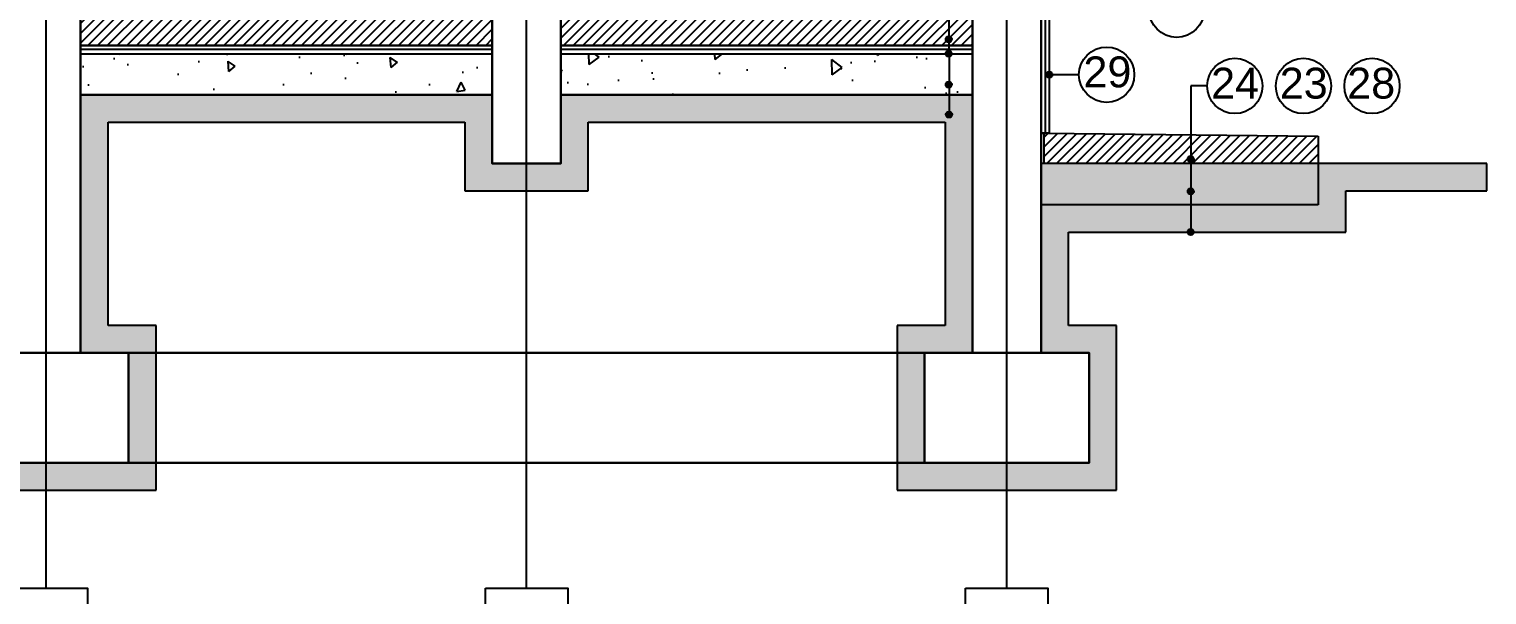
# Model space of a CAD drawing. Header units: millimetres. Extents: x 10453 to 58457, y -15634 to -5634.
# Drawn here: x 47082 to 47613, y -10544 to -10338 of the extents above; entities that cross this region are included whole.
import ezdxf

# ---------------------------------------------------------------- set-up
doc = ezdxf.new("R2010")
doc.units = ezdxf.units.MM
doc.header["$MEASUREMENT"] = 0
doc.styles.get("Standard").update_dxf_attribs({"font": 'arial.ttf', "height": 10})
pattern_1 = [(45, (32559.4508, -11650.7628), (-1.76776695, 1.76776695), [])]
pattern_2 = [(95, (32309.276, -13234.483), (27.5776, 23.140354), [3.75, -41.25]), (40, (32309.276, -13234.483), (-31.49961, 21.68841), [3, -33]), (145.4514, (32311.575, -13232.555), (-3.92197, 44.828764), [3.18701, -35.057106]), (91.1842, (32302.205, -13227.41), (43.58465, 31.88069), [5.625, -61.875]), (141.6356, (32305.84, -13224.755), (-1.39495, 67.48558), [4.78051, -52.58565]), (36.1842, (32302.205, -13227.41), (-1.395, 67.48558), [4.5, -49.5]), (66, (32307.51, -13225.644), (35.33858, 6.869124), [3.75, -41.25]), (11, (32307.51, -13225.644), (-17.03543, 34.24042), [3, -33]), (116.4514, (32310.454, -13225.072), (18.30318, 41.10953), [3.18701, -35.057106]), (82.5, (32309.276, -13234.483), (-11.339659, 12.199491), [0, -32.6, 0, -33.5, 0, -33.125]), (52.5, (32309.276, -13234.483), (-4.643647, 23.245472), [0, -19.1, 0, -31.85, 0, -12.625]), (12.5, (32301.392, -13242.367), (19.670908, 18.076038), [0, -12.5, 0, -39, 0, -51.75]), (2.5, (32297.857, -13245.903), (17.0795, 24.15799), [0, -16.25, 0, -25.9, 0, -36.75])]

msp = doc.modelspace()

# ---------------------------------------------------------------- hatches: boundary and pattern name
at = {"ltscale": 10}
h = msp.add_hatch(dxfattribs=at)
h.set_pattern_fill('ANSI31', color=256, scale=20, style=0)
h.set_pattern_definition(pattern_1)
h.paths.add_polyline_path([(47250.309, -10331.277), (47100.309, -10331.277), (47100.309, -10344.277), (47250.309, -10344.277)])
h.paths.add_polyline_path([(47425.309, -10331.277), (47275.309, -10331.277), (47275.309, -10344.277), (47425.309, -10344.277)])
for points in [[(47417.801, -10342.033, 1), (47415.548, -10342.033, 1)], [(47417.801, -10347.277, 1), (47415.548, -10347.277, 1)], [(47417.801, -10358.554, 1), (47415.548, -10358.554, 1)], [(47454.435, -10354.934, 1), (47452.183, -10354.934, 1)], [(47417.877, -10369.451, 1), (47415.625, -10369.451, 1)], [(47505.991, -10385.656, 1), (47503.739, -10385.656, 1)], [(47505.991, -10385.656, 1), (47503.739, -10385.656, 1)], [(47505.991, -10397.45, 1), (47503.739, -10397.45, 1)], [(47505.991, -10412.277, 1), (47503.739, -10412.277, 1)]]:
    msp.add_hatch(color=256, dxfattribs=at).paths.add_polyline_path(points)
h = msp.add_hatch(dxfattribs=at)
h.set_pattern_fill('AR-CONC', color=256, scale=5, angle=45, style=0)
h.set_pattern_definition(pattern_2)
h.paths.add_polyline_path([(46750.309, -10347.277), (47075.309, -10347.277), (47075.309, -10362.277), (46750.309, -10362.277)])
h.paths.add_polyline_path([(47100.309, -10347.277), (47250.309, -10347.277), (47250.309, -10362.277), (47100.309, -10362.277)])
h.paths.add_polyline_path([(47275.309, -10347.277), (47425.309, -10347.277), (47425.309, -10362.277), (47275.309, -10362.277)])
h = msp.add_hatch(dxfattribs=at)
h.set_pattern_fill('EARTH', color=256, scale=50, angle=45, style=0)
h.set_pattern_definition([(45, (32309.276, -13234.483), (2e-15, 17.67767), [12.5, -12.5]), (45, (32305.962, -13231.169), (2e-15, 17.67767), [12.5, -12.5]), (45, (32302.647, -13227.854), (2e-15, 17.67767), [12.5, -12.5]), (135, (32302.647, -13225.644), (-17.67767, 2e-15), [12.5, -12.5]), (135, (32305.962, -13222.33), (-17.67767, 2e-15), [12.5, -12.5]), (135, (32309.276, -13219.015), (-17.67767, 2e-15), [12.5, -12.5])])
h.paths.add_polyline_path([(46777.809, -10496.277), (46767.809, -10496.277), (46737.809, -10496.277), (46737.809, -10506.277), (46777.809, -10506.277)])
h.paths.add_polyline_path([(46777.809, -10456.277), (46767.809, -10456.277), (46767.809, -10496.277), (46777.809, -10496.277)])
h.paths.add_polyline_path([(46777.809, -10446.277), (46760.309, -10446.277), (46760.309, -10372.277), (46912.809, -10372.277), (46912.809, -10362.277), (46750.309, -10362.277), (46750.309, -10456.277), (46767.809, -10456.277), (46777.809, -10456.277)])
h.paths.add_polyline_path([(47075.309, -10362.277), (46912.809, -10362.277), (46912.809, -10372.277), (47065.309, -10372.277), (47065.309, -10446.277), (47047.809, -10446.277), (47047.809, -10456.277), (47057.809, -10456.277), (47075.309, -10456.277)])
h.paths.add_polyline_path([(47057.809, -10456.277), (47047.809, -10456.277), (47047.809, -10496.277), (47057.809, -10496.277)])
h.paths.add_polyline_path([(47087.809, -10496.277), (47057.809, -10496.277), (47047.809, -10496.277), (47047.809, -10506.277), (47087.809, -10506.277)])
h.paths.add_polyline_path([(47127.809, -10496.277), (47117.809, -10496.277), (47087.809, -10496.277), (47087.809, -10506.277), (47127.809, -10506.277)])
h.paths.add_polyline_path([(47127.809, -10456.277), (47117.809, -10456.277), (47117.809, -10496.277), (47127.809, -10496.277)])
h.paths.add_polyline_path([(47127.809, -10446.277), (47110.309, -10446.277), (47110.309, -10372.277), (47240.309, -10372.277), (47240.309, -10397.277), (47262.809, -10397.277), (47262.809, -10387.277), (47250.309, -10387.277), (47250.309, -10362.277), (47100.309, -10362.277), (47100.309, -10456.277), (47117.809, -10456.277), (47127.809, -10456.277)])
h.paths.add_polyline_path([(47285.309, -10372.277), (47415.309, -10372.277), (47415.309, -10446.277), (47397.809, -10446.277), (47397.809, -10456.277), (47407.809, -10456.277), (47425.309, -10456.277), (47425.309, -10362.277), (47416.744, -10362.277), (47416.75, -10368.325, -0.4144985), (47417.877, -10369.451, -1), (47415.625, -10369.451, -0.4139287), (47416.75, -10368.325), (47416.744, -10362.277), (47275.309, -10362.277), (47275.309, -10387.277), (47262.809, -10387.277), (47262.809, -10397.277), (47285.309, -10397.277)])
h.paths.add_polyline_path([(47407.809, -10456.277), (47397.809, -10456.277), (47397.809, -10496.277), (47407.809, -10496.277)])
h.paths.add_polyline_path([(47437.809, -10496.277), (47407.809, -10496.277), (47397.809, -10496.277), (47397.809, -10506.277), (47437.809, -10506.277)])
h.paths.add_polyline_path([(47477.809, -10446.277), (47460.309, -10446.277), (47460.309, -10412.277), (47503.739, -10412.277, -0.4142136), (47504.865, -10411.151), (47504.865, -10402.277), (47450.309, -10402.277), (47450.309, -10456.277), (47467.809, -10456.277), (47467.809, -10496.277), (47437.809, -10496.277), (47437.809, -10506.277), (47477.809, -10506.277)])
h.paths.add_polyline_path([(47561.309, -10397.277), (47612.742, -10397.277), (47612.742, -10387.277), (47551.309, -10387.277), (47551.309, -10402.277), (47504.865, -10402.277), (47504.865, -10411.151, -0.4142136), (47505.991, -10412.277), (47561.309, -10412.277)])
h = msp.add_hatch(dxfattribs=at)
h.set_pattern_fill('ANSI31', color=256, scale=20, style=0)
h.set_pattern_definition(pattern_1)
h.paths.add_polyline_path([(47551.309, -10377.277), (47451.309, -10376.277), (47451.309, -10387.277), (47551.309, -10387.277)])
h = msp.add_hatch(dxfattribs=at)
h.set_pattern_fill('AR-CONC', color=256, scale=5, angle=45, style=0)
h.set_pattern_definition(pattern_2)
h.paths.add_polyline_path([(46725.309, -10387.277), (46724.309, -10387.277), (46624.309, -10387.277), (46624.309, -10402.277), (46725.309, -10402.277)])
h.paths.add_polyline_path([(47504.865, -10387.277), (47451.309, -10387.277), (47450.309, -10387.277), (47450.309, -10402.277), (47504.865, -10402.277), (47504.865, -10398.576, -0.4142136), (47503.739, -10397.45, -0.4142136), (47504.865, -10396.324)])
h.paths.add_polyline_path([(47551.309, -10387.277), (47504.865, -10387.277), (47504.865, -10396.324, -0.4142136), (47505.991, -10397.45, -0.4142136), (47504.865, -10398.576), (47504.865, -10402.277), (47551.309, -10402.277)])

# ---------------------------------------------------------------- linework, layer by layer
at = {"color": 19, "ltscale": 2}
for p, q in [((47087.809, -10541.986), (47087.809, -9933.216)), ((47087.809, -10541.986), (47087.809, -9933.216)), ((47087.809, -10541.986), (47087.809, -9933.216)), ((47087.809, -10541.986), (47087.809, -9933.216)), ((47262.809, -10541.986), (47262.809, -9933.216)), ((47262.809, -10541.986), (47262.809, -9933.216)), ((47262.809, -10541.986), (47262.809, -9933.216)), ((47262.809, -10541.986), (47262.809, -9933.216)), ((47437.809, -10541.986), (47437.809, -9933.216)), ((47437.809, -10541.986), (47437.809, -9933.216)), ((47437.809, -10541.986), (47437.809, -9933.216)), ((47437.809, -10541.986), (47437.809, -9933.216))]:
    msp.add_line(p, q, dxfattribs=at)
at = {"ltscale": 10}
for p, q in [((47416.675, -10290.929), (47416.751, -10369.451)), ((47453.309, -10331.277), (47453.309, -10376.277)), ((47100.309, -10344.277), (47250.309, -10344.277)), ((47250.309, -10344.277), (47100.309, -10344.277)), ((47100.309, -10347.277), (47250.309, -10347.277)), ((47425.309, -10344.277), (47275.309, -10344.277)), ((47275.309, -10344.277), (47425.309, -10344.277)), ((47275.309, -10347.277), (47425.309, -10347.277)), ((47464.117, -10354.934), (47453.309, -10354.934)), ((47100.309, -10362.277), (47250.309, -10362.277)), ((47250.309, -10362.277), (47100.309, -10362.277)), ((47100.309, -10362.277), (47100.309, -10456.277)), ((47250.309, -10387.277), (47250.309, -10362.277)), ((47275.309, -10362.277), (47425.309, -10362.277)), ((47425.309, -10362.277), (47275.309, -10362.277)), ((47275.309, -10362.277), (47275.309, -10387.277)), ((47425.309, -10456.277), (47425.309, -10362.277)), ((47504.865, -10359.035), (47504.865, -10412.277)), ((47510.835, -10359.035), (47504.865, -10359.035)), ((47110.309, -10446.277), (47110.309, -10372.277)), ((47110.309, -10372.277), (47240.309, -10372.277)), ((47240.309, -10372.277), (47240.309, -10397.277)), ((47285.309, -10397.277), (47285.309, -10372.277)), ((47285.309, -10372.277), (47415.309, -10372.277)), ((47415.309, -10372.277), (47415.309, -10446.277)), ((47453.309, -10376.277), (47450.309, -10376.277)), ((47450.309, -10377.277), (47450.309, -10376.277)), ((47451.309, -10376.277), (47551.309, -10377.277)), ((47551.309, -10377.277), (47551.309, -10387.277)), ((47584.138, -10387.277), (47451.309, -10387.277)), ((47551.309, -10387.277), (47551.309, -10402.277)), ((47612.742, -10387.277), (47551.309, -10387.277)), ((47551.309, -10387.277), (47551.309, -10402.277)), ((47612.742, -10397.277), (47612.742, -10387.277)), ((47240.309, -10397.277), (47285.309, -10397.277)), ((47561.309, -10412.277), (47561.309, -10397.277)), ((47561.309, -10397.277), (47612.742, -10397.277)), ((47551.309, -10402.277), (47450.309, -10402.277)), ((47551.309, -10402.277), (47450.309, -10402.277)), ((47450.309, -10402.277), (47450.309, -10456.277)), ((47460.309, -10446.277), (47460.309, -10412.277)), ((47460.309, -10412.277), (47561.309, -10412.277)), ((47127.809, -10446.277), (47110.309, -10446.277)), ((47127.809, -10506.277), (47127.809, -10446.277)), ((47415.309, -10446.277), (47397.809, -10446.277)), ((47397.809, -10446.277), (47397.809, -10506.277)), ((47477.809, -10446.277), (47460.309, -10446.277)), ((47477.809, -10506.277), (47477.809, -10446.277)), ((47100.309, -10456.277), (47117.809, -10456.277)), ((47117.809, -10456.277), (47407.809, -10456.277)), ((47407.809, -10456.277), (47117.809, -10456.277)), ((47117.809, -10456.277), (47117.809, -10496.277)), ((47407.809, -10496.277), (47407.809, -10456.277)), ((47407.809, -10456.277), (47425.309, -10456.277)), ((47450.309, -10456.277), (47467.809, -10456.277)), ((47467.809, -10456.277), (47467.809, -10496.277)), ((47117.809, -10496.277), (47057.809, -10496.277)), ((47117.809, -10496.277), (47407.809, -10496.277)), ((47407.809, -10496.277), (47117.809, -10496.277)), ((47467.809, -10496.277), (47407.809, -10496.277)), ((47047.809, -10506.277), (47127.809, -10506.277)), ((47397.809, -10506.277), (47477.809, -10506.277))]:
    msp.add_line(p, q, dxfattribs=at)
at = {"ltscale": 3}
for p, q in [((47451.809, -10331.277), (47451.809, -10376.277)), ((47250.309, -10345.777), (47100.309, -10345.777)), ((47425.309, -10345.777), (47275.309, -10345.777))]:
    msp.add_line(p, q, dxfattribs=at)
at = {"ltscale": 10}
for points in [[(47075.309, -10331.277), (47100.309, -10331.277), (47100.309, -10456.277), (47075.309, -10456.277)], [(47100.309, -10331.277), (47075.309, -10331.277), (47075.309, -10456.277), (47100.309, -10456.277)], [(47250.309, -10331.277), (47275.309, -10331.277), (47275.309, -10387.277), (47250.309, -10387.277)], [(47275.309, -10331.277), (47250.309, -10331.277), (47250.309, -10387.277), (47275.309, -10387.277)], [(47425.309, -10331.277), (47450.309, -10331.277), (47450.309, -10456.277), (47425.309, -10456.277)], [(47450.309, -10331.277), (47425.309, -10331.277), (47425.309, -10456.277), (47450.309, -10456.277)], [(47100.309, -10347.277), (47250.309, -10347.277), (47250.309, -10362.277), (47100.309, -10362.277)], [(47275.309, -10347.277), (47425.309, -10347.277), (47425.309, -10362.277), (47275.309, -10362.277)], [(47450.309, -10376.277), (47451.309, -10376.277), (47451.309, -10387.277), (47450.309, -10387.277)], [(47057.809, -10456.277), (47117.809, -10456.277), (47117.809, -10496.277), (47057.809, -10496.277)], [(47117.809, -10456.277), (47057.809, -10456.277), (47057.809, -10496.277), (47117.809, -10496.277)], [(47407.809, -10456.277), (47467.809, -10456.277), (47467.809, -10496.277), (47407.809, -10496.277)], [(47467.809, -10456.277), (47407.809, -10456.277), (47407.809, -10496.277), (47467.809, -10496.277)], [(47072.809, -10541.986), (47102.809, -10541.986), (47102.809, -10571.986), (47072.809, -10571.986)], [(47072.809, -10541.986), (47102.809, -10541.986), (47102.809, -10571.986), (47072.809, -10571.986)], [(47247.809, -10541.986), (47277.809, -10541.986), (47277.809, -10571.986), (47247.809, -10571.986)], [(47247.809, -10541.986), (47277.809, -10541.986), (47277.809, -10571.986), (47247.809, -10571.986)], [(47422.809, -10541.986), (47452.809, -10541.986), (47452.809, -10571.986), (47422.809, -10571.986)], [(47422.809, -10541.986), (47452.809, -10541.986), (47452.809, -10571.986), (47422.809, -10571.986)]]:
    msp.add_lwpolyline(points, close=True, dxfattribs=at)
for centre, radius in [((47499.694, -10331.27), 10.066), ((47416.675, -10342.033), 1.126), ((47416.675, -10347.277), 1.126), ((47474.183, -10354.934), 10.066), ((47520.901, -10359.035), 10.066), ((47545.901, -10359.035), 10.066), ((47570.901, -10359.035), 10.066), ((47416.675, -10358.554), 1.126), ((47453.309, -10354.934), 1.126), ((47416.751, -10369.451), 1.126), ((47504.865, -10385.656), 1.126), ((47504.865, -10385.656), 1.126), ((47504.865, -10397.45), 1.126), ((47504.865, -10412.277), 1.126)]:
    msp.add_circle(centre, radius, dxfattribs=at)

# ---------------------------------------------------------------- texts
at = {"ltscale": 10, "char_height": 11.25, "width": 6.20474, "attachment_point": 3}
for s, insert in [('29', (47483.213, -10348.285)), ('24', (47529.746, -10352.386)), ('23', (47554.746, -10352.386)), ('28', (47579.342, -10352.386))]:
    msp.add_mtext(s, dxfattribs=dict(at, insert=insert))

doc.saveas('drawing.dxf')
